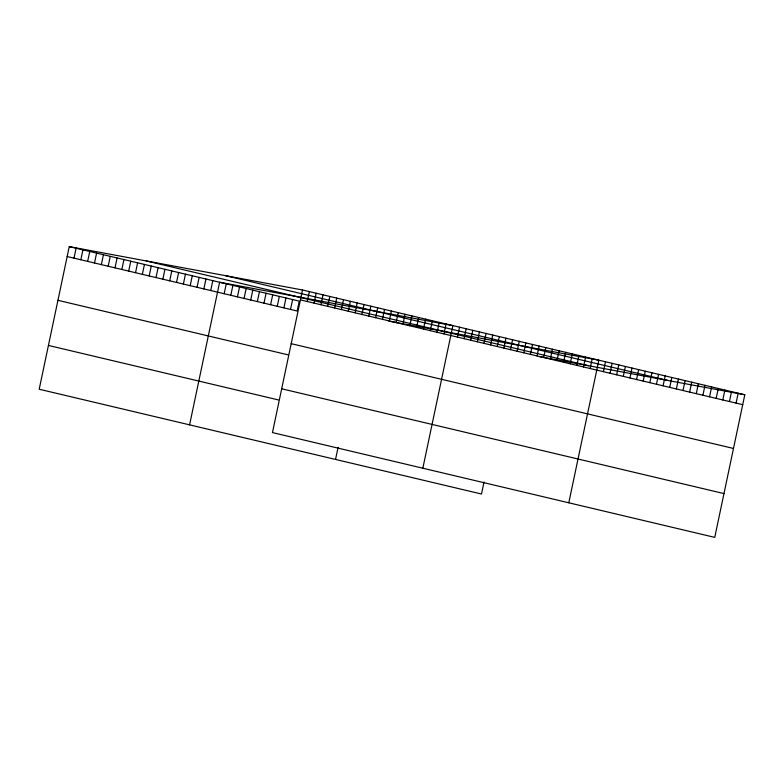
<?xml version="1.0" encoding="UTF-8"?>
<svg xmlns="http://www.w3.org/2000/svg" width="784" height="784" viewBox="0 0 784 784"><rect width="100%" height="100%" fill="white"/><g stroke="black" fill="none" stroke-linecap="round" stroke-linejoin="round"><path stroke-width="1.18" d="M302.506 289.982L272.46 432.582L714.743 537.373L744.8 394.773L302.506 289.982L69.257 246.627L39.2 389.227L481.494 494.018L484.032 481.974M74 258.142L76.087 248.244M80.84 259.759L82.918 249.861M87.671 261.376L89.758 251.478M94.511 263.003L96.589 253.105M101.342 264.62L103.429 254.722M108.182 266.237L110.26 256.339M115.013 267.854L117.1 257.956M121.853 269.48L123.931 259.582M128.684 271.097L130.771 261.199M135.524 272.714L137.602 262.816M142.355 274.331L144.442 264.433M149.195 275.958L151.273 266.06M156.026 277.575L158.113 267.677M162.866 279.192L164.944 269.294M169.697 280.819L171.784 270.911M176.527 282.436L178.615 272.538M183.368 284.053L185.455 274.155M190.198 285.67L192.286 275.772M197.039 287.297L199.126 277.399M203.869 288.914L205.957 279.016M210.71 290.531L212.797 280.633M189.581 424.859L219.628 282.25L452.887 325.605L422.841 468.215M224.175 293.726L226.262 283.828M230.81 295.294L232.897 285.396M237.444 296.862L239.532 286.964M244.079 298.439L246.166 288.541M250.713 300.007L252.801 290.109M257.348 301.585L259.435 291.687M263.983 303.153L266.07 293.255M270.617 304.721L272.705 294.823M277.252 306.299L279.339 296.401M283.886 307.867L285.974 297.969M290.521 309.445L292.608 299.547M307.259 301.497L309.347 291.599M314.1 303.114L316.177 293.216M320.93 304.741L323.018 294.833M327.771 306.358L329.848 296.46M334.601 307.975L336.689 298.077M341.442 309.592L343.519 299.694M348.272 311.219L350.36 301.321M355.103 312.836L357.19 302.938M361.943 314.453L364.031 304.555M335.532 459.444L338.071 447.399M368.774 316.07L370.861 306.172M375.614 317.696L377.702 307.798M382.445 319.313L384.532 309.415M389.285 320.93L391.373 311.032M396.116 322.547L398.203 312.649M402.956 324.174L405.044 314.276M409.787 325.791L411.874 315.893M416.627 327.408L418.715 317.51M423.458 329.025L425.545 319.127M430.298 330.652L432.386 320.754M437.129 332.269L439.216 322.371M443.969 333.886L446.057 323.988M457.435 337.081L459.522 327.183M464.069 338.649L466.157 328.751M470.704 340.227L472.791 330.329M477.338 341.795L479.426 331.897M483.973 343.363L486.06 333.465M490.608 344.94L492.695 335.042M497.242 346.508L499.33 336.61M503.877 348.086L505.964 338.178M510.511 349.654L512.599 339.756M517.146 351.222L519.233 341.324M523.781 352.8L525.868 342.902M530.415 354.368L532.503 344.47M537.05 355.936L539.137 346.038M543.684 357.514L545.772 347.616M550.319 359.082L552.406 349.184M556.954 360.66L559.041 350.762M563.588 362.228L565.676 352.33M570.223 363.796L572.31 353.898M576.857 365.373L578.945 355.475M583.492 366.941L585.579 357.043M590.127 368.519L592.214 358.621M568.792 502.799L598.849 360.189L388.913 321.166M603.396 371.655L605.483 361.757M610.03 373.233L612.118 363.335M616.665 374.801L618.752 364.903M623.3 376.379L625.377 366.481M629.934 377.947L632.012 368.049M636.569 379.515L638.646 369.617M643.203 381.093L645.281 371.195M649.838 382.661L651.916 372.763M656.463 384.238L658.55 374.34M663.097 385.806L665.185 375.908M669.732 387.374L671.819 377.476M676.367 388.952L678.454 379.054M683.001 390.52L685.089 380.622M689.636 392.098L691.723 382.2M696.27 393.666L698.358 383.768M702.905 395.234L704.992 385.336M709.54 396.812L711.627 386.914M716.174 398.38L718.262 388.482M722.809 399.958L724.896 390.05M729.443 401.526L731.531 391.628M736.078 403.094L738.165 393.196M539.529 356.612L744.8 394.773M225.537 275.674L667.821 380.465M146.226 260.935L588.519 365.726M300.429 299.88L742.713 404.671M69.257 246.627L299.243 301.115L297.156 311.013L67.169 256.525M291.197 343.666L733.481 448.458M57.938 300.311L287.924 354.809M281.691 388.795L723.975 493.587M48.432 345.44L278.418 399.928"/></g></svg>
